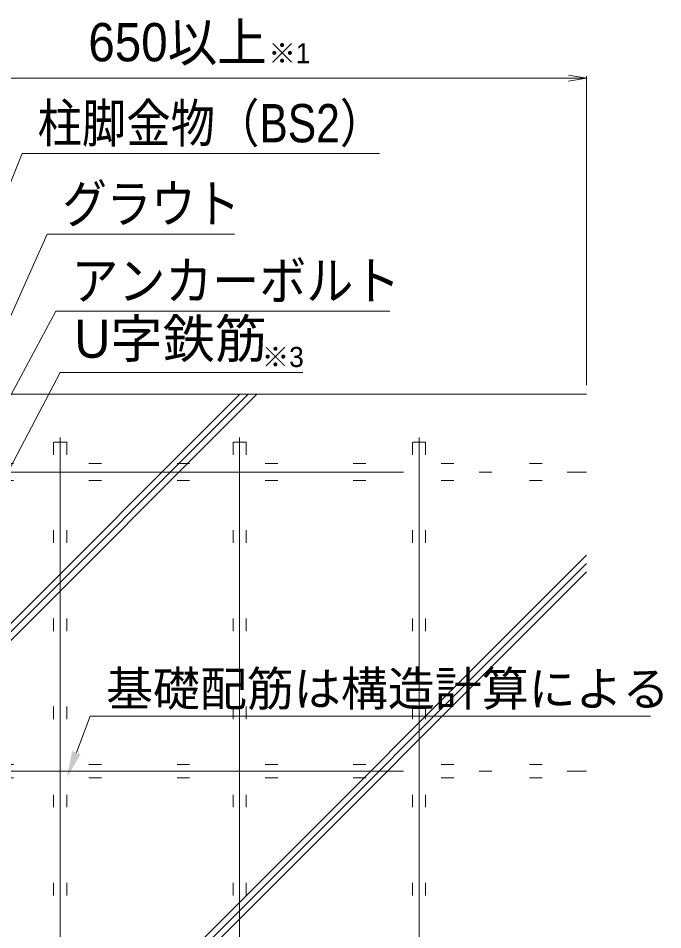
# Model space of a CAD drawing. Units: millimetres at full size; details may follow other scales. Extents: x -2994 to 2994, y -2281 to 2281.
# Drawn here: x 422 to 781, y -1309 to -802 of the extents above; entities that cross this region are included whole.
import ezdxf
from ezdxf.enums import TextEntityAlignment as Align

# ---------------------------------------------------------------- set-up
doc = ezdxf.new("R2010")
doc.units = ezdxf.units.MM
doc.header["$LTSCALE"] = 28.063
doc.linetypes.add('DOTTED', pattern=[1.75, 0.25, -1.5])
doc.linetypes.add('LONG_DASHED_DOTTED', pattern=[15.25, 12, -1.5, 0.25, -1.5])
doc.layers.add('1-0_0', color=4, linetype='Continuous', lineweight=9)
doc.layers.add('1-B_レイヤ0', color=2, linetype='Continuous', lineweight=15)
doc.styles.add('ＭＳ Ｐゴシック', font='')
doc.styles.get('ＭＳ Ｐゴシック').set_extended_font_data('MS PGothic')

msp = doc.modelspace()

# ---------------------------------------------------------------- linework, layer by layer
at = {"layer": '1-0_0', "lineweight": 5}
for p, q in [((304.95, -835), (738.28, -835)), ((738.28, -835), (728.28, -833.33)), ((738.28, -835), (728.28, -836.66)), ((738.28, -1005.99), (738.28, -833.75))]:
    msp.add_line(p, q, dxfattribs=at)
at = {"layer": '1-0_0', "color": 6, "lineweight": 5}
for points in [[(408.88, -913.74), (423.68, -876.97), (431.68, -876.97), (623.01, -876.97)], [(407.04, -990.09), (437.67, -921.81), (445.67, -921.81), (542.01, -921.81)], [(380.93, -1079.06), (442.56, -964.69), (450.56, -964.69), (628.69, -964.69)], [(400.84, -1082.41), (444.84, -998.88), (452.84, -998.88), (580.18, -998.88)], [(453.96, -1210.64), (461.71, -1190.31), (469.71, -1190.31), (773.93, -1190.31)]]:
    msp.add_lwpolyline(points, dxfattribs=at)
at = {"layer": '1-0_0', "color": 6}
msp.add_solid([(448.62, -1224.66), (456.3, -1211.53), (451.62, -1209.75)], dxfattribs=at)
at = {"layer": '1-B_レイヤ0'}
msp.add_line((-128.38, -1010.99), (738.28, -1010.99), dxfattribs=at)
at = {"layer": '1-B_レイヤ0', "color": 7}
for p, q in [((545.03, -1010.99), (145.03, -1410.99)), ((549.75, -1010.99), (149.75, -1410.99)), ((554.46, -1010.99), (154.46, -1410.99)), ((738.28, -1100.58), (427.87, -1410.99)), ((738.28, -1105.3), (432.59, -1410.99)), ((738.28, -1110.01), (437.3, -1410.99))]:
    msp.add_line(p, q, dxfattribs=at)
at = {"layer": '1-B_レイヤ0', "color": 4, "linetype": 'LONG_DASHED_DOTTED'}
for p, q in [((444.95, -1035.17), (444.95, -1377.66)), ((544.95, -1035.17), (544.95, -1377.66)), ((644.95, -1035.17), (644.95, -1377.66)), ((-128.38, -1054.32), (738.28, -1054.32)), ((-128.38, -1220.99), (738.28, -1220.99))]:
    msp.add_line(p, q, dxfattribs=at)
at = {"layer": '1-B_レイヤ0', "color": 6, "linetype": 'DOTTED'}
for p, q in [((448.62, -1037.66), (441.28, -1037.66)), ((441.28, -1037.66), (441.28, -1370.99)), ((448.62, -1037.66), (448.62, -1370.99)), ((548.62, -1037.66), (541.28, -1037.66)), ((541.28, -1037.66), (541.28, -1370.99)), ((548.62, -1037.66), (548.62, -1370.99)), ((648.62, -1037.66), (641.28, -1037.66)), ((641.28, -1037.66), (641.28, -1370.99)), ((648.62, -1037.66), (648.62, -1370.99)), ((-128.38, -1049.66), (738.28, -1049.66)), ((-128.38, -1058.99), (738.28, -1058.99)), ((-128.38, -1217.32), (738.28, -1217.32)), ((-128.38, -1224.66), (738.28, -1224.66))]:
    msp.add_line(p, q, dxfattribs=at)

# ---------------------------------------------------------------- texts
at = {"layer": '1-0_0', "style": 'ＭＳ Ｐゴシック', "width": 0.95}
msp.add_text('650以上', height=21.33, dxfattribs=at).set_placement((460.61, -831.93), align=Align.BOTTOM_LEFT)
at = {"layer": '1-0_0', "style": 'ＭＳ Ｐゴシック'}
msp.add_text('※1', height=11.2, dxfattribs=at).set_placement((560.99, -829.99), align=Align.BOTTOM_LEFT)
at = {"layer": '1-0_0', "color": 6, "style": 'ＭＳ Ｐゴシック'}
for s, width, p in [('柱脚金物（BS2）', 0.85, (432.32, -877.06)), ('グラウト', 0.85, (446.2, -921.9)), ('アンカーボルト', 0.9, (451.2, -964.78))]:
    msp.add_text(s, height=21.33, dxfattribs=dict(at, width=width)).set_placement(p, align=Align.BOTTOM_LEFT)
for s, height, p in [('U字鉄筋', 21.33, (452.8, -997.1)), ('※3', 11.2, (557.27, -999.19)), ('基礎配筋は構造計算による', 19.19, (470.49, -1190.4))]:
    msp.add_text(s, height=height, dxfattribs=at).set_placement(p, align=Align.BOTTOM_LEFT)

doc.saveas('drawing.dxf')
